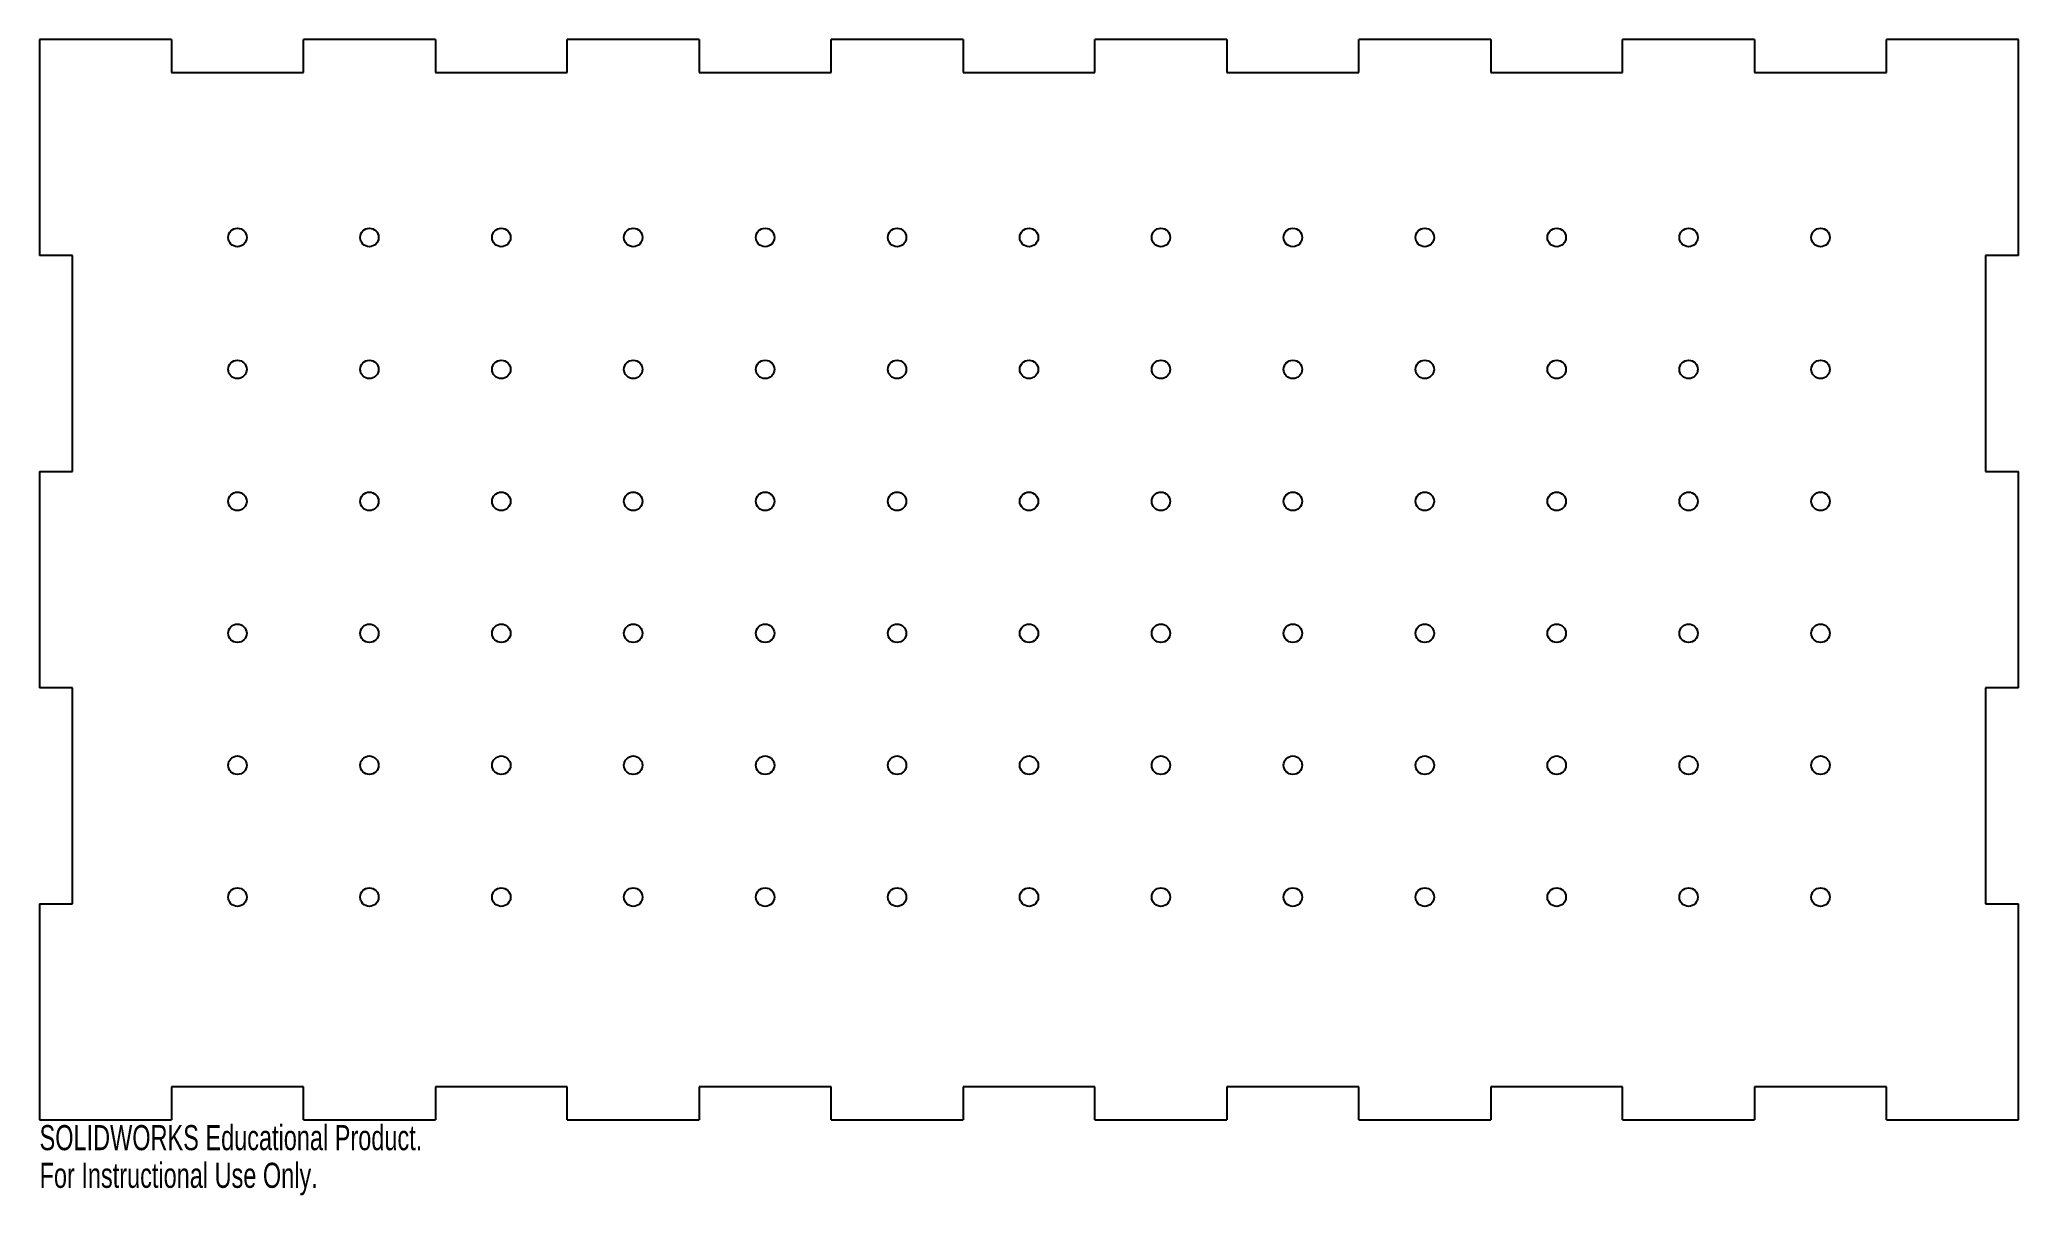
# Model space of a CAD drawing. Header units: inches. Extents: x -7.5 to 7.5, y -4.7 to 4.1.
import ezdxf

# ---------------------------------------------------------------- set-up
doc = ezdxf.new("R2010")
doc.units = ezdxf.units.IN
doc.header["$MEASUREMENT"] = 0
doc.styles.add('SLDTEXTSTYLE0', font='TXT', dxfattribs={"width": 0.7})

msp = doc.modelspace()

# ---------------------------------------------------------------- linework, layer by layer
at = {"color": 7, "linetype": 'Continuous', "lineweight": 25}
for p, q in [((-6.5, 4.09375), (-7.5, 4.09375)), ((-7.5, 4.09375), (-7.5, 2.45625)), ((-6.5, 4.09375), (-6.5, 3.84375)), ((-4.5, 4.09375), (-5.5, 4.09375)), ((-5.5, 3.84375), (-5.5, 4.09375)), ((-4.5, 4.09375), (-4.5, 3.84375)), ((-2.5, 4.09375), (-3.5, 4.09375)), ((-3.5, 3.84375), (-3.5, 4.09375)), ((-2.5, 4.09375), (-2.5, 3.84375)), ((-0.5, 4.09375), (-1.5, 4.09375)), ((-1.5, 3.84375), (-1.5, 4.09375)), ((-0.5, 4.09375), (-0.5, 3.84375)), ((1.5, 4.09375), (0.5, 4.09375)), ((0.5, 3.84375), (0.5, 4.09375)), ((1.5, 4.09375), (1.5, 3.84375)), ((3.5, 4.09375), (2.5, 4.09375)), ((2.5, 3.84375), (2.5, 4.09375)), ((3.5, 4.09375), (3.5, 3.84375)), ((5.5, 4.09375), (4.5, 4.09375)), ((4.5, 3.84375), (4.5, 4.09375)), ((5.5, 4.09375), (5.5, 3.84375)), ((7.5, 4.09375), (6.5, 4.09375)), ((6.5, 3.84375), (6.5, 4.09375)), ((7.5, 2.45625), (7.5, 4.09375)), ((-6.5, 3.84375), (-5.5, 3.84375)), ((-4.5, 3.84375), (-3.5, 3.84375)), ((-2.5, 3.84375), (-1.5, 3.84375)), ((-0.5, 3.84375), (0.5, 3.84375)), ((1.5, 3.84375), (2.5, 3.84375)), ((3.5, 3.84375), (4.5, 3.84375)), ((5.5, 3.84375), (6.5, 3.84375)), ((-7.25, 2.45625), (-7.5, 2.45625)), ((-7.25, 0.81875), (-7.25, 2.45625)), ((7.25, 2.45625), (7.25, 0.81875)), ((7.5, 2.45625), (7.25, 2.45625)), ((-7.5, 0.81875), (-7.25, 0.81875)), ((-7.5, 0.81875), (-7.5, -0.81875)), ((7.25, 0.81875), (7.5, 0.81875)), ((7.5, -0.81875), (7.5, 0.81875)), ((-7.25, -0.81875), (-7.5, -0.81875)), ((-7.25, -2.45625), (-7.25, -0.81875)), ((7.25, -0.81875), (7.25, -2.45625)), ((7.5, -0.81875), (7.25, -0.81875)), ((-7.5, -2.45625), (-7.25, -2.45625)), ((-7.5, -2.45625), (-7.5, -4.09375)), ((7.25, -2.45625), (7.5, -2.45625)), ((7.5, -4.09375), (7.5, -2.45625)), ((-6.5, -3.84375), (-6.5, -4.09375)), ((-5.5, -3.84375), (-6.5, -3.84375)), ((-5.5, -4.09375), (-5.5, -3.84375)), ((-4.5, -3.84375), (-4.5, -4.09375)), ((-3.5, -3.84375), (-4.5, -3.84375)), ((-3.5, -4.09375), (-3.5, -3.84375)), ((-2.5, -3.84375), (-2.5, -4.09375)), ((-1.5, -3.84375), (-2.5, -3.84375)), ((-1.5, -4.09375), (-1.5, -3.84375)), ((-0.5, -3.84375), (-0.5, -4.09375)), ((0.5, -3.84375), (-0.5, -3.84375)), ((0.5, -4.09375), (0.5, -3.84375)), ((1.5, -3.84375), (1.5, -4.09375)), ((2.5, -3.84375), (1.5, -3.84375)), ((2.5, -4.09375), (2.5, -3.84375)), ((3.5, -3.84375), (3.5, -4.09375)), ((4.5, -3.84375), (3.5, -3.84375)), ((4.5, -4.09375), (4.5, -3.84375)), ((5.5, -3.84375), (5.5, -4.09375)), ((6.5, -3.84375), (5.5, -3.84375)), ((6.5, -4.09375), (6.5, -3.84375)), ((-7.5, -4.09375), (-6.5, -4.09375)), ((-5.5, -4.09375), (-4.5, -4.09375)), ((-3.5, -4.09375), (-2.5, -4.09375)), ((-1.5, -4.09375), (-0.5, -4.09375)), ((0.5, -4.09375), (1.5, -4.09375)), ((2.5, -4.09375), (3.5, -4.09375)), ((4.5, -4.09375), (5.5, -4.09375)), ((6.5, -4.09375), (7.5, -4.09375))]:
    msp.add_line(p, q, dxfattribs=at)
for centre in [(-6, 2.59375), (-5, 2.59375), (-4, 2.59375), (-3, 2.59375), (-2, 2.59375), (-1, 2.59375), (0, 2.59375), (1, 2.59375), (2, 2.59375), (3, 2.59375), (4, 2.59375), (5, 2.59375), (6, 2.59375), (-6, 1.59375), (-5, 1.59375), (-4, 1.59375), (-3, 1.59375), (-2, 1.59375), (-1, 1.59375), (0, 1.59375), (1, 1.59375), (2, 1.59375), (3, 1.59375), (4, 1.59375), (5, 1.59375), (6, 1.59375), (-6, 0.59375), (-5, 0.59375), (-4, 0.59375), (-3, 0.59375), (-2, 0.59375), (-1, 0.59375), (0, 0.59375), (1, 0.59375), (2, 0.59375), (3, 0.59375), (4, 0.59375), (5, 0.59375), (6, 0.59375), (-6, -0.40625), (-5, -0.40625), (-4, -0.40625), (-3, -0.40625), (-2, -0.40625), (-1, -0.40625), (0, -0.40625), (1, -0.40625), (2, -0.40625), (3, -0.40625), (4, -0.40625), (5, -0.40625), (6, -0.40625), (-6, -1.40625), (-5, -1.40625), (-4, -1.40625), (-3, -1.40625), (-2, -1.40625), (-1, -1.40625), (0, -1.40625), (1, -1.40625), (2, -1.40625), (3, -1.40625), (4, -1.40625), (5, -1.40625), (6, -1.40625), (-6, -2.40625), (-5, -2.40625), (-4, -2.40625), (-3, -2.40625), (-2, -2.40625), (-1, -2.40625), (0, -2.40625), (1, -2.40625), (2, -2.40625), (3, -2.40625), (4, -2.40625), (5, -2.40625), (6, -2.40625)]:
    msp.add_circle(centre, 0.07, dxfattribs=at)

# ---------------------------------------------------------------- texts
at = {"color": 7, "linetype": 'Continuous', "char_height": 0.1903, "attachment_point": 1, "style": 'SLDTEXTSTYLE0'}
for s, insert in [('SOLIDWORKS Educational Product.', (-7.5, -4.13389)), ('For Instructional Use Only.', (-7.5, -4.41934))]:
    msp.add_mtext(s, dxfattribs=dict(at, insert=insert))

doc.saveas('drawing.dxf')
